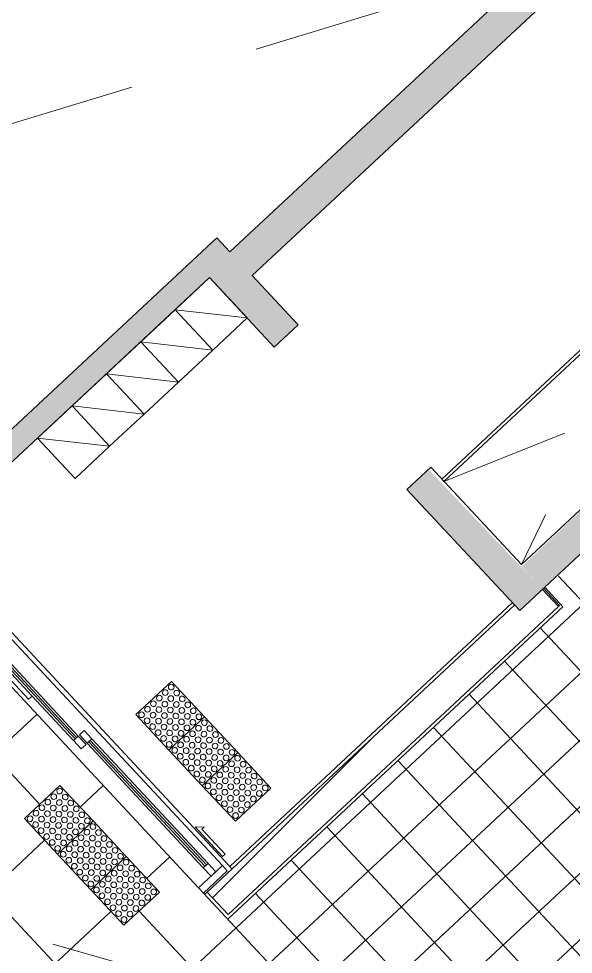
# Model space of a CAD drawing. Header units: millimetres. Extents: x -71377 to 516042, y -145869 to 441446.
# Drawn here: x 185864 to 189284, y 84379 to 90148 of the extents above; entities that cross this region are included whole.
import ezdxf

# ---------------------------------------------------------------- set-up
doc = ezdxf.new("R2010")
doc.units = ezdxf.units.MM
doc.header["$LTSCALE"] = 1000
doc.linetypes.add('_점선_M_', pattern=[3, 1.5, -1.5])
doc.linetypes.add('_점선_S_', pattern=[1.6, 0.8, -0.8])
for name, color, linetype, lineweight in [('A-detl', 7, 'Continuous', 5), ('A-door', 4, 'Continuous', 5), ('A-door-hdln', 8, 'Continuous', 5), ('A-ele-8', 8, 'Continuous', 5), ('A-fnsh', 5, 'Continuous', 5), ('A-glas', 5, 'Continuous', 5), ('A-glas-hdln', 8, 'Continuous', 5), ('A-hat', 251, 'Continuous', 5), ('A_bwall', 3, 'Continuous', 5), ('A_cwall', 2, 'Continuous', 5), ('A_fnsh', 5, 'Continuous', 5), ('A_fnsh-4', 4, 'Continuous', 5), ('AA_dash_M_', 7, '_점선_M_', 5), ('AA_오픈', 8, '_점선_S_', 5), ('AA_점형블럭', 8, 'Continuous', 5), ('AA_택배함_지상', 6, 'Continuous', 5)]:
    doc.layers.add(name, color=color, linetype=linetype, lineweight=lineweight)

# ---------------------------------------------------------------- blocks, each defined once
blk = doc.blocks.new('자동문편개형_로비폰_ - _A_ASD_24x23-7871171-지반층 배치도')
at = {"layer": 'A-detl', "lineweight": 9}
for p, q in [((-865, -125), (-1115, -125)), ((-1115, -125), (-1115, -145)), ((-1115, -145), (-905, -145)), ((-905, -165), (-865, -125)), ((-905, -145), (-905, -165))]:
    blk.add_line(p, q, dxfattribs=at)
at = {"layer": 'A-door'}
for p, q in [((-1155, 115), (-1200, 115)), ((-1200, 115), (-1200, -85)), ((-1155, -85), (-1155, 115)), ((35, 60), (-35, 60)), ((-35, 60), (-35, 20)), ((35, 20), (35, 60)), ((710, 90), (410, 90)), ((410, 90), (410, 60)), ((410, 60), (710, 60)), ((710, 60), (710, 90)), ((1155, 60), (1085, 60)), ((1085, 60), (1085, 20)), ((1200, 115), (1155, 115)), ((1155, 115), (1155, -85)), ((1155, 20), (1155, 60)), ((1200, -85), (1200, 115)), ((-1085, 10), (-1155, 10)), ((-1155, 10), (-1155, -30)), ((-1085, -30), (-1085, 10)), ((-35, 20), (35, 20)), ((35, 10), (-35, 10)), ((-35, 10), (-35, -30)), ((35, -30), (35, 10)), ((1085, 20), (1155, 20)), ((-1155, -30), (-1085, -30)), ((-35, -30), (35, -30)), ((-1200, -85), (-1155, -85)), ((1155, -85), (1200, -85))]:
    blk.add_line(p, q, dxfattribs=at)
at = {"layer": 'A-door-hdln'}
for p, q in [((-1155, 115), (1155, 115)), ((410, 60), (35, 60)), ((1085, 60), (710, 60)), ((-35, 10), (-1085, 10)), ((35, 20), (1085, 20)), ((-1085, -30), (-35, -30)), ((-1155, -85), (1155, -85))]:
    blk.add_line(p, q, dxfattribs=at)
at = {"layer": 'A-glas'}
for p, q in [((-35, -4), (-1085, -4)), ((-1085, -4), (-1085, -16)), ((-1085, -16), (-35, -16)), ((-35, -16), (-35, -4))]:
    blk.add_line(p, q, dxfattribs=at)
at = {"layer": 'A-glas-hdln'}
for p, q in [((1085, 46), (35, 46)), ((35, 34), (1085, 34))]:
    blk.add_line(p, q, dxfattribs=at)
blk = doc.blocks.new('1층 우편함 - 1층 우편함-5488590-지반층 배치도')
at = {"layer": 'AA_택배함_지상'}
for p, q in [((0, 0), (0, -340)), ((290, 0), (0, 0)), ((290, -340), (0, 0)), ((290, -340), (290, 0)), ((0, -340), (290, -340))]:
    blk.add_line(p, q, dxfattribs=at)
blk = doc.blocks.new('점자블럭_원형_개수_ - 점자블럭_원형_개수_-V60-지반층 배치도')
at = {"layer": 'AA_점형블럭'}
for p, q in [((300, 0), (0, 0)), ((0, 0), (0, -300)), ((300, -300), (300, 0)), ((600, 0), (300, 0)), ((300, 0), (300, -300)), ((600, -300), (600, 0)), ((900, 0), (600, 0)), ((600, 0), (600, -300)), ((900, -300), (900, 0)), ((0, -300), (300, -300)), ((300, -300), (600, -300)), ((600, -300), (900, -300))]:
    blk.add_line(p, q, dxfattribs=at)
for centre, start, end in [((25, -25), 0, 180), ((25, -25), 0, 180), ((25, -25), 120, 180), ((25, -25), 120, 180), ((25, -25), 180, 360), ((25, -25), 180, 0), ((25, -25), 180, 360), ((25, -25), 180, 0), ((25, -75), 0, 180), ((25, -75), 0, 180), ((25, -75), 0, 180), ((25, -75), 0, 180), ((25, -25), 15, 90), ((25, -25), 15, 90), ((75, -25), 0, 180), ((75, -25), 0, 180), ((75, -25), 0, 180), ((75, -25), 0, 180), ((75, -25), 180, 360), ((75, -25), 180, 0), ((75, -25), 180, 360), ((75, -25), 180, 0), ((75, -75), 0, 180), ((75, -75), 0, 180), ((75, -75), 0, 180), ((75, -75), 0, 180), ((125, -25), 0, 180), ((125, -25), 0, 180), ((125, -25), 0, 180), ((125, -25), 0, 180), ((125, -25), 180, 360), ((125, -25), 180, 0), ((125, -25), 180, 360), ((125, -25), 180, 0), ((125, -75), 0, 180), ((125, -75), 0, 180), ((125, -75), 0, 180), ((125, -75), 0, 180), ((175, -25), 0, 180), ((175, -25), 0, 180), ((175, -25), 180, 360), ((175, -25), 180, 360), ((175, -75), 0, 180), ((175, -75), 0, 180), ((175, -75), 0, 180), ((175, -75), 0, 180), ((175, -25), 0, 150), ((175, -25), 0, 150), ((175, -25), 210, 240), ((175, -25), 210, 240), ((175, -25), 300, 0), ((175, -25), 300, 0), ((225, -25), 0, 180), ((225, -25), 0, 180), ((225, -25), 180, 360), ((225, -25), 180, 360), ((225, -75), 0, 180), ((225, -75), 0, 180), ((225, -75), 0, 180), ((225, -75), 0, 180), ((225, -25), 0, 150), ((225, -25), 0, 150), ((225, -25), 210, 240), ((225, -25), 210, 240), ((225, -25), 300, 0), ((225, -25), 300, 0), ((275, -25), 0, 180), ((275, -25), 0, 180), ((275, -25), 180, 360), ((275, -25), 180, 360), ((275, -75), 0, 180), ((275, -75), 0, 180), ((275, -75), 0, 180), ((275, -75), 0, 180), ((275, -25), 0, 150), ((275, -25), 0, 150), ((275, -25), 210, 240), ((275, -25), 210, 240), ((275, -25), 300, 0), ((275, -25), 300, 0), ((325, -25), 0, 180), ((325, -25), 90, 180), ((325, -25), 0, 180), ((325, -25), 90, 180), ((325, -25), 180, 360), ((325, -25), 180, 345), ((325, -25), 180, 360), ((325, -25), 180, 345), ((325, -75), 0, 180), ((325, -75), 90, 180), ((325, -75), 0, 180), ((325, -75), 90, 180), ((325, -25), 30, 60), ((325, -25), 30, 60), ((375, -25), 0, 180), ((375, -25), 90, 180), ((375, -25), 0, 180), ((375, -25), 90, 180), ((375, -25), 180, 360), ((375, -25), 180, 345), ((375, -25), 180, 360), ((375, -25), 180, 345), ((375, -75), 0, 180), ((375, -75), 90, 180), ((375, -75), 0, 180), ((375, -75), 90, 180), ((375, -25), 30, 60), ((375, -25), 30, 60), ((425, -25), 0, 180), ((425, -25), 90, 180), ((425, -25), 0, 180), ((425, -25), 90, 180), ((425, -25), 180, 360), ((425, -25), 180, 345), ((425, -25), 180, 0), ((425, -25), 180, 345), ((425, -75), 0, 180), ((425, -75), 90, 180), ((425, -75), 0, 180), ((425, -75), 90, 180), ((425, -25), 30, 60), ((425, -25), 30, 60), ((475, -25), 0, 180), ((475, -25), 90, 180), ((475, -25), 0, 180), ((475, -25), 90, 180), ((475, -25), 180, 360), ((475, -25), 180, 345), ((475, -25), 180, 360), ((475, -25), 180, 345), ((475, -75), 0, 180), ((475, -75), 90, 180), ((475, -75), 0, 180), ((475, -75), 90, 180), ((475, -25), 30, 60), ((475, -25), 30, 60), ((525, -25), 0, 180), ((525, -25), 90, 180), ((525, -25), 0, 180), ((525, -25), 90, 180), ((525, -25), 180, 360), ((525, -25), 180, 345), ((525, -25), 180, 360), ((525, -25), 180, 345), ((525, -75), 0, 180), ((525, -75), 90, 180), ((525, -75), 0, 180), ((525, -75), 90, 180), ((525, -25), 30, 60), ((525, -25), 30, 60), ((575, -25), 0, 180), ((575, -25), 90, 180), ((575, -25), 0, 180), ((575, -25), 90, 180), ((575, -25), 180, 360), ((575, -25), 180, 345), ((575, -25), 180, 360), ((575, -25), 180, 345), ((575, -75), 0, 180), ((575, -75), 90, 180), ((575, -75), 0, 180), ((575, -75), 90, 180), ((575, -25), 30, 60), ((575, -25), 30, 60), ((625, -25), 0, 180), ((625, -25), 0, 180), ((625, -25), 165, 180), ((625, -25), 165, 180), ((625, -25), 180, 360), ((625, -25), 180, 240), ((625, -25), 180, 360), ((625, -25), 180, 240), ((625, -75), 0, 180), ((625, -75), 0, 180), ((625, -75), 0, 165), ((625, -75), 0, 165), ((625, -25), 0, 120), ((625, -25), 0, 120), ((625, -25), 255, 0), ((625, -25), 255, 0), ((675, -25), 0, 180), ((675, -25), 0, 180), ((675, -25), 0, 180), ((675, -25), 0, 180), ((675, -25), 180, 360), ((675, -25), 180, 0), ((675, -25), 180, 360), ((675, -25), 180, 0), ((675, -75), 0, 180), ((675, -75), 0, 180), ((675, -75), 0, 180), ((675, -75), 0, 180), ((725, -25), 0, 180), ((725, -25), 0, 180), ((725, -25), 0, 180), ((725, -25), 0, 180), ((725, -25), 180, 360), ((725, -25), 180, 0), ((725, -25), 180, 360), ((725, -25), 180, 360), ((725, -75), 0, 180), ((725, -75), 0, 180), ((725, -75), 0, 180), ((725, -75), 0, 180), ((775, -25), 0, 180), ((775, -25), 0, 180), ((775, -25), 0, 180), ((775, -25), 0, 180), ((775, -25), 180, 0), ((775, -25), 180, 0), ((775, -25), 180, 360), ((775, -25), 180, 0), ((775, -75), 0, 180), ((775, -75), 0, 180), ((775, -75), 0, 180), ((775, -75), 0, 180), ((825, -25), 0, 180), ((825, -25), 0, 180), ((825, -25), 0, 180), ((825, -25), 0, 180), ((825, -25), 180, 360), ((825, -25), 180, 0), ((825, -25), 180, 360), ((825, -25), 180, 360), ((825, -75), 0, 180), ((825, -75), 0, 180), ((825, -75), 0, 180), ((825, -75), 0, 180), ((875, -25), 0, 180), ((875, -25), 0, 180), ((875, -25), 0, 180), ((875, -25), 0, 180), ((875, -25), 180, 360), ((875, -25), 180, 360), ((875, -25), 180, 360), ((875, -25), 180, 360), ((875, -75), 0, 180), ((875, -75), 0, 180), ((875, -75), 0, 180), ((875, -75), 0, 180), ((25, -75), 180, 360), ((25, -75), 180, 0), ((25, -75), 180, 360), ((25, -75), 180, 0), ((25, -125), 0, 180), ((25, -125), 0, 180), ((25, -125), 0, 180), ((25, -125), 0, 180), ((75, -75), 180, 360), ((75, -75), 180, 0), ((75, -75), 180, 360), ((75, -75), 180, 0), ((75, -125), 0, 180), ((75, -125), 0, 180), ((75, -125), 0, 180), ((75, -125), 0, 180), ((125, -75), 180, 360), ((125, -75), 180, 0), ((125, -75), 180, 360), ((125, -75), 180, 0), ((125, -125), 0, 180), ((125, -125), 0, 180), ((125, -125), 0, 180), ((125, -125), 0, 180), ((175, -75), 180, 360), ((175, -75), 180, 0), ((175, -75), 180, 360), ((175, -75), 180, 0), ((175, -125), 0, 180), ((175, -125), 0, 180), ((175, -125), 0, 180), ((175, -125), 0, 180), ((225, -75), 180, 360), ((225, -75), 180, 0), ((225, -75), 180, 360), ((225, -75), 180, 0), ((225, -125), 0, 180), ((225, -125), 0, 180), ((225, -125), 0, 180), ((225, -125), 0, 180), ((275, -75), 180, 360), ((275, -75), 180, 0), ((275, -75), 180, 360), ((275, -75), 180, 0), ((275, -125), 0, 180), ((275, -125), 0, 180), ((275, -125), 0, 180), ((275, -125), 0, 180), ((325, -75), 180, 360), ((325, -75), 180, 345), ((325, -75), 180, 360), ((325, -75), 180, 345), ((325, -125), 0, 180), ((325, -125), 90, 180), ((325, -125), 0, 180), ((325, -125), 90, 180), ((325, -75), 30, 60), ((325, -75), 30, 60), ((325, -125), 30, 60), ((325, -125), 30, 60), ((375, -75), 180, 360), ((375, -75), 180, 345), ((375, -75), 180, 360), ((375, -75), 180, 345), ((375, -125), 0, 180), ((375, -125), 90, 180), ((375, -125), 0, 180), ((375, -125), 90, 180), ((375, -75), 30, 60), ((375, -75), 30, 60), ((375, -125), 30, 60), ((375, -125), 30, 60), ((425, -75), 180, 360), ((425, -75), 180, 345), ((425, -75), 180, 0), ((425, -75), 180, 345), ((425, -125), 0, 180), ((425, -125), 90, 180), ((425, -125), 0, 180), ((425, -125), 90, 180), ((425, -75), 30, 60), ((425, -75), 30, 60), ((425, -125), 30, 60), ((425, -125), 30, 60), ((475, -75), 180, 360), ((475, -75), 180, 345), ((475, -75), 180, 360), ((475, -75), 180, 345), ((475, -125), 0, 180), ((475, -125), 90, 180), ((475, -125), 0, 180), ((475, -125), 90, 180), ((475, -75), 30, 60), ((475, -125), 30, 60), ((475, -75), 30, 60), ((475, -125), 30, 60), ((525, -75), 180, 360), ((525, -75), 180, 345), ((525, -75), 180, 360), ((525, -75), 180, 345), ((525, -125), 0, 180), ((525, -125), 90, 180), ((525, -125), 0, 180), ((525, -125), 90, 180), ((525, -75), 30, 60), ((525, -75), 30, 60), ((525, -125), 30, 60), ((525, -125), 30, 60), ((575, -75), 180, 360), ((575, -75), 180, 345), ((575, -75), 180, 360), ((575, -75), 180, 345), ((575, -125), 0, 180), ((575, -125), 90, 180), ((575, -125), 0, 180), ((575, -125), 90, 180), ((575, -125), 30, 60), ((575, -75), 30, 60), ((575, -75), 30, 60), ((575, -125), 30, 60), ((625, -75), 180, 360), ((625, -75), 180, 360), ((625, -125), 0, 180), ((625, -125), 0, 180), ((625, -125), 0, 165), ((625, -125), 0, 165), ((625, -75), 210, 240), ((625, -75), 210, 240), ((625, -75), 255, 0), ((625, -75), 255, 0), ((675, -75), 180, 360), ((675, -75), 180, 0), ((675, -75), 180, 360), ((675, -75), 180, 0), ((675, -125), 0, 180), ((675, -125), 0, 180), ((675, -125), 0, 180), ((675, -125), 0, 180), ((725, -75), 180, 360), ((725, -75), 180, 360), ((725, -75), 180, 360), ((725, -75), 180, 0), ((725, -125), 0, 180), ((725, -125), 0, 180), ((725, -125), 0, 180), ((725, -125), 0, 180), ((775, -75), 180, 360), ((775, -75), 180, 0), ((775, -75), 180, 360), ((775, -75), 180, 0), ((775, -125), 0, 180), ((775, -125), 0, 180), ((775, -125), 0, 180), ((775, -125), 0, 180), ((825, -75), 180, 360), ((825, -75), 180, 360), ((825, -75), 180, 360), ((825, -75), 180, 360), ((825, -125), 0, 180), ((825, -125), 0, 180), ((825, -125), 0, 180), ((825, -125), 0, 180), ((875, -75), 180, 0), ((875, -75), 180, 360), ((875, -75), 180, 360), ((875, -75), 180, 0), ((875, -125), 0, 180), ((875, -125), 0, 180), ((875, -125), 0, 180), ((875, -125), 0, 180), ((25, -125), 180, 360), ((25, -125), 180, 0), ((25, -125), 180, 360), ((25, -125), 180, 0), ((25, -175), 0, 180), ((25, -175), 0, 180), ((25, -175), 135, 180), ((25, -175), 135, 180), ((25, -175), 30, 105), ((25, -175), 30, 105), ((75, -125), 180, 360), ((75, -125), 180, 0), ((75, -125), 180, 360), ((75, -125), 180, 0), ((75, -175), 0, 180), ((75, -175), 0, 180), ((75, -175), 0, 180), ((75, -175), 0, 180), ((125, -125), 180, 360), ((125, -125), 180, 0), ((125, -125), 180, 360), ((125, -125), 180, 0), ((125, -175), 0, 180), ((125, -175), 0, 180), ((125, -175), 0, 180), ((125, -175), 0, 180), ((175, -125), 180, 360), ((175, -125), 180, 0), ((175, -125), 180, 360), ((175, -125), 180, 0), ((175, -175), 0, 180), ((175, -175), 0, 180), ((175, -175), 0, 180), ((175, -175), 0, 180), ((225, -125), 180, 360), ((225, -125), 180, 0), ((225, -125), 180, 360), ((225, -125), 180, 0), ((225, -175), 0, 180), ((225, -175), 0, 180), ((225, -175), 0, 180), ((225, -175), 0, 180), ((275, -125), 180, 360), ((275, -125), 180, 0), ((275, -125), 180, 360), ((275, -125), 180, 0), ((275, -175), 0, 180), ((275, -175), 0, 180), ((275, -175), 0, 180), ((275, -175), 0, 180), ((325, -125), 180, 360), ((325, -125), 180, 345), ((325, -125), 180, 360), ((325, -125), 180, 345), ((325, -175), 0, 180), ((325, -175), 0, 180), ((325, -175), 0, 180), ((325, -175), 0, 180), ((375, -125), 180, 360), ((375, -125), 180, 345), ((375, -125), 180, 360), ((375, -125), 180, 345), ((375, -175), 0, 180), ((375, -175), 0, 180), ((375, -175), 0, 180), ((375, -175), 0, 180), ((425, -125), 180, 360), ((425, -125), 180, 345), ((425, -125), 180, 360), ((425, -125), 180, 345), ((425, -175), 0, 180), ((425, -175), 0, 180), ((425, -175), 0, 180), ((425, -175), 0, 180), ((475, -125), 180, 360), ((475, -125), 180, 345), ((475, -125), 180, 360), ((475, -125), 180, 345), ((475, -175), 0, 180), ((475, -175), 0, 180), ((475, -175), 0, 180), ((475, -175), 0, 180), ((525, -125), 180, 360), ((525, -125), 180, 345), ((525, -125), 180, 360), ((525, -125), 180, 345), ((525, -175), 0, 180), ((525, -175), 0, 180), ((525, -175), 0, 180), ((525, -175), 0, 180), ((575, -125), 180, 360), ((575, -125), 180, 345), ((575, -125), 180, 360), ((575, -125), 180, 345), ((575, -175), 0, 180), ((575, -175), 0, 180), ((575, -175), 0, 180), ((575, -175), 0, 180), ((625, -125), 180, 360), ((625, -125), 180, 0), ((625, -175), 0, 180), ((625, -175), 0, 180), ((625, -175), 165, 180), ((625, -175), 165, 180), ((625, -125), 210, 240), ((625, -125), 210, 240), ((625, -125), 255, 360), ((625, -125), 255, 0), ((625, -175), 0, 105), ((625, -175), 0, 105), ((675, -125), 180, 360), ((675, -125), 180, 360), ((675, -125), 180, 360), ((675, -125), 180, 360), ((675, -175), 0, 180), ((675, -175), 0, 180), ((675, -175), 0, 180), ((675, -175), 0, 180), ((725, -125), 180, 360), ((725, -125), 180, 360), ((725, -125), 180, 360), ((725, -125), 180, 0), ((725, -175), 0, 180), ((725, -175), 0, 180), ((725, -175), 0, 180), ((725, -175), 0, 180), ((775, -125), 180, 360), ((775, -125), 180, 0), ((775, -125), 180, 0), ((775, -125), 180, 0), ((775, -175), 0, 180), ((775, -175), 0, 180), ((775, -175), 0, 180), ((775, -175), 0, 180), ((825, -125), 180, 360), ((825, -125), 180, 0), ((825, -125), 180, 360), ((825, -125), 180, 0), ((825, -175), 0, 180), ((825, -175), 0, 180), ((825, -175), 0, 180), ((825, -175), 0, 180), ((875, -125), 180, 360), ((875, -125), 180, 360), ((875, -125), 180, 360), ((875, -125), 180, 0), ((875, -175), 0, 180), ((875, -175), 0, 180), ((875, -175), 0, 180), ((875, -175), 0, 180), ((25, -175), 180, 360), ((25, -175), 180, 315), ((25, -175), 180, 360), ((25, -175), 180, 315), ((25, -225), 0, 180), ((25, -225), 0, 180), ((25, -225), 135, 180), ((25, -225), 135, 180), ((25, -225), 180, 360), ((25, -225), 180, 315), ((25, -225), 180, 360), ((25, -225), 180, 315), ((25, -225), 30, 105), ((25, -225), 30, 105), ((75, -175), 180, 360), ((75, -175), 180, 0), ((75, -175), 180, 360), ((75, -175), 180, 0), ((75, -225), 0, 180), ((75, -225), 0, 180), ((75, -225), 0, 180), ((75, -225), 0, 180), ((75, -225), 180, 360), ((75, -225), 180, 0), ((75, -225), 180, 360), ((75, -225), 180, 360), ((125, -175), 180, 360), ((125, -175), 180, 0), ((125, -175), 180, 360), ((125, -175), 180, 0), ((125, -225), 0, 180), ((125, -225), 0, 180), ((125, -225), 0, 180), ((125, -225), 0, 180), ((125, -225), 180, 360), ((125, -225), 180, 0), ((125, -225), 180, 360), ((125, -225), 180, 0), ((175, -175), 180, 360), ((175, -175), 180, 0), ((175, -175), 180, 360), ((175, -175), 180, 0), ((175, -225), 0, 180), ((175, -225), 0, 180), ((175, -225), 0, 180), ((175, -225), 0, 180), ((175, -225), 180, 360), ((175, -225), 180, 360), ((175, -225), 180, 360), ((175, -225), 180, 0), ((225, -175), 180, 360), ((225, -175), 180, 0), ((225, -175), 180, 360), ((225, -175), 180, 0), ((225, -225), 0, 180), ((225, -225), 0, 180), ((225, -225), 0, 180), ((225, -225), 0, 180), ((225, -225), 180, 360), ((225, -225), 180, 0), ((225, -225), 180, 360), ((225, -225), 180, 0), ((275, -175), 180, 360), ((275, -175), 180, 0), ((275, -175), 180, 360), ((275, -175), 180, 360), ((275, -225), 0, 180), ((275, -225), 0, 180), ((275, -225), 0, 180), ((275, -225), 0, 180), ((275, -225), 180, 360), ((275, -225), 180, 0), ((275, -225), 180, 360), ((275, -225), 180, 0), ((325, -175), 180, 360), ((325, -175), 180, 360), ((325, -175), 180, 360), ((325, -175), 180, 0), ((325, -225), 0, 180), ((325, -225), 0, 180), ((325, -225), 0, 180), ((325, -225), 0, 180), ((325, -225), 180, 360), ((325, -225), 180, 0), ((325, -225), 180, 360), ((325, -225), 180, 0), ((375, -175), 180, 360), ((375, -175), 180, 0), ((375, -175), 180, 360), ((375, -175), 180, 360), ((375, -225), 0, 180), ((375, -225), 0, 180), ((375, -225), 0, 180), ((375, -225), 0, 180), ((375, -225), 180, 360), ((375, -225), 180, 360), ((375, -225), 180, 360), ((375, -225), 180, 0), ((425, -175), 180, 360), ((425, -175), 180, 0), ((425, -175), 180, 360), ((425, -175), 180, 0), ((425, -225), 0, 180), ((425, -225), 0, 180), ((425, -225), 0, 180), ((425, -225), 0, 180), ((425, -225), 180, 360), ((425, -225), 180, 0), ((425, -225), 180, 360), ((425, -225), 180, 0), ((475, -175), 180, 360), ((475, -175), 180, 0), ((475, -175), 180, 360), ((475, -175), 180, 0), ((475, -225), 0, 180), ((475, -225), 0, 180), ((475, -225), 0, 180), ((475, -225), 0, 180), ((475, -225), 180, 329.93345), ((475, -225), 180, 329.93345), ((475, -225), 180, 329.93345), ((475, -225), 180, 329.93345), ((475, -225), 330, 360), ((475, -225), 330, 360), ((475, -225), 330, 360), ((475, -225), 330, 0), ((525, -175), 180, 360), ((525, -175), 180, 0), ((525, -175), 180, 360), ((525, -175), 180, 0), ((525, -225), 0, 180), ((525, -225), 0, 180), ((525, -225), 0, 180), ((525, -225), 0, 180), ((525, -225), 180, 360), ((525, -225), 180, 0), ((525, -225), 180, 360), ((525, -225), 180, 0), ((575, -175), 180, 360), ((575, -175), 180, 360), ((575, -175), 180, 360), ((575, -175), 180, 360), ((575, -225), 0, 180), ((575, -225), 0, 180), ((575, -225), 0, 180), ((575, -225), 0, 180), ((575, -225), 180, 360), ((575, -225), 180, 0), ((575, -225), 180, 360), ((575, -225), 180, 0), ((625, -175), 180, 360), ((625, -175), 180, 360), ((625, -175), 180, 360), ((625, -175), 180, 0), ((625, -225), 0, 180), ((625, -225), 0, 180), ((625, -225), 165, 180), ((625, -225), 165, 180), ((625, -225), 180, 360), ((625, -225), 180, 0), ((625, -225), 180, 360), ((625, -225), 180, 360), ((625, -225), 0, 105), ((625, -225), 0, 105), ((675, -175), 180, 360), ((675, -175), 180, 0), ((675, -175), 180, 360), ((675, -175), 180, 0), ((675, -225), 0, 180), ((675, -225), 0, 180), ((675, -225), 0, 180), ((675, -225), 0, 180), ((675, -225), 180, 0), ((675, -225), 180, 0), ((675, -225), 180, 0), ((675, -225), 180, 0), ((725, -175), 180, 360), ((725, -175), 180, 0), ((725, -175), 180, 360), ((725, -175), 180, 360), ((725, -225), 0, 180), ((725, -225), 0, 180), ((725, -225), 0, 180), ((725, -225), 0, 180), ((725, -225), 180, 360), ((725, -225), 180, 360), ((725, -225), 180, 360), ((725, -225), 180, 0), ((775, -175), 180, 360), ((775, -175), 180, 0), ((775, -175), 180, 0), ((775, -175), 180, 0), ((775, -225), 0, 180), ((775, -225), 0, 180), ((775, -225), 0, 180), ((775, -225), 0, 180), ((775, -225), 180, 360), ((775, -225), 180, 0), ((775, -225), 180, 360), ((775, -225), 180, 360), ((825, -175), 180, 360), ((825, -175), 180, 360), ((825, -175), 180, 0), ((825, -175), 180, 0), ((825, -225), 0, 180), ((825, -225), 0, 180), ((825, -225), 0, 180), ((825, -225), 0, 180), ((825, -225), 180, 360), ((825, -225), 180, 0), ((825, -225), 180, 360), ((825, -225), 180, 0), ((875, -175), 180, 360), ((875, -175), 180, 0), ((875, -175), 180, 360), ((875, -175), 180, 0), ((875, -225), 0, 180), ((875, -225), 0, 180), ((875, -225), 0, 180), ((875, -225), 0, 180), ((875, -225), 180, 360), ((875, -225), 180, 0), ((875, -225), 180, 0), ((875, -225), 180, 0), ((25, -275), 0, 180), ((25, -275), 0, 180), ((25, -275), 135, 180), ((25, -275), 135, 180), ((25, -275), 180, 360), ((25, -275), 180, 315), ((25, -275), 180, 360), ((25, -275), 180, 315), ((25, -275), 30, 105), ((25, -275), 30, 105), ((75, -275), 0, 180), ((75, -275), 0, 180), ((75, -275), 0, 180), ((75, -275), 0, 180), ((75, -275), 180, 360), ((75, -275), 180, 0), ((75, -275), 180, 360), ((75, -275), 180, 360), ((125, -275), 0, 180), ((125, -275), 0, 180), ((125, -275), 0, 180), ((125, -275), 0, 180), ((125, -275), 180, 360), ((125, -275), 180, 0), ((125, -275), 180, 360), ((125, -275), 180, 0), ((175, -275), 0, 180), ((175, -275), 0, 180), ((175, -275), 0, 180), ((175, -275), 0, 180), ((175, -275), 180, 360), ((175, -275), 180, 0), ((175, -275), 180, 360), ((175, -275), 180, 0), ((225, -275), 0, 180), ((225, -275), 0, 180), ((225, -275), 0, 180), ((225, -275), 0, 180), ((225, -275), 180, 360), ((225, -275), 180, 0), ((225, -275), 180, 360), ((225, -275), 180, 0), ((275, -275), 0, 180), ((275, -275), 0, 180), ((275, -275), 0, 180), ((275, -275), 0, 180), ((275, -275), 180, 360), ((275, -275), 180, 0), ((275, -275), 180, 360), ((275, -275), 180, 360), ((325, -275), 0, 180), ((325, -275), 0, 180), ((325, -275), 0, 180), ((325, -275), 0, 180), ((325, -275), 180, 360), ((325, -275), 180, 360), ((325, -275), 180, 360), ((325, -275), 180, 0), ((375, -275), 0, 180), ((375, -275), 0, 180), ((375, -275), 0, 180), ((375, -275), 0, 180), ((375, -275), 180, 360), ((375, -275), 180, 0), ((375, -275), 180, 360), ((375, -275), 180, 0), ((425, -275), 0, 180), ((425, -275), 0, 180), ((425, -275), 0, 180), ((425, -275), 0, 180), ((425, -275), 180, 360), ((425, -275), 180, 0), ((425, -275), 180, 360), ((425, -275), 180, 0), ((475, -275), 0, 180), ((475, -275), 0, 180), ((475, -275), 0, 180), ((475, -275), 0, 180), ((475, -275), 180, 360), ((475, -275), 180, 0), ((475, -275), 180, 360), ((475, -275), 180, 0), ((525, -275), 0, 180), ((525, -275), 0, 180), ((525, -275), 0, 180), ((525, -275), 0, 180), ((525, -275), 180, 360), ((525, -275), 180, 360), ((525, -275), 180, 360), ((525, -275), 180, 360), ((575, -275), 0, 180), ((575, -275), 0, 180), ((575, -275), 0, 180), ((575, -275), 0, 180), ((575, -275), 180, 360), ((575, -275), 180, 0), ((575, -275), 180, 360), ((575, -275), 180, 360), ((625, -275), 360, 180), ((625, -275), 0, 180), ((625, -275), 165, 180), ((625, -275), 165, 180), ((625, -275), 180, 360), ((625, -275), 180, 239.31133), ((625, -275), 180, 360), ((625, -275), 180, 239.31133), ((625, -275), 240, 0), ((625, -275), 240, 360), ((625, -275), 0, 105), ((625, -275), 0, 105), ((675, -275), 0, 180), ((675, -275), 0, 180), ((675, -275), 0, 180), ((675, -275), 0, 180), ((675, -275), 180, 0), ((675, -275), 180, 0), ((675, -275), 180, 360), ((675, -275), 180, 0), ((725, -275), 0, 180), ((725, -275), 0, 180), ((725, -275), 0, 180), ((725, -275), 0, 180), ((725, -275), 180, 360), ((725, -275), 180, 360), ((725, -275), 180, 360), ((725, -275), 180, 0), ((775, -275), 0, 180), ((775, -275), 0, 180), ((775, -275), 0, 180), ((775, -275), 0, 180), ((775, -275), 180, 360), ((775, -275), 180, 0), ((775, -275), 180, 360), ((775, -275), 180, 0), ((825, -275), 0, 180), ((825, -275), 0, 180), ((825, -275), 0, 180), ((825, -275), 0, 180), ((825, -275), 180, 360), ((825, -275), 180, 360), ((825, -275), 180, 360), ((825, -275), 180, 0), ((875, -275), 0, 180), ((875, -275), 0, 180), ((875, -275), 0, 180), ((875, -275), 0, 180), ((875, -275), 180, 0), ((875, -275), 180, 0), ((875, -275), 180, 0), ((875, -275), 180, 0)]:
    blk.add_arc(centre, 17.5, start, end, dxfattribs=at)
blk = doc.blocks.new('점자블럭_원형_개수_ - 점자블럭_원형_개수_-V17-지반층 배치도')
at = {"layer": 'AA_점형블럭'}
for p, q in [((300, 0), (0, 0)), ((0, 0), (0, -300)), ((300, -300), (300, 0)), ((600, 0), (300, 0)), ((300, 0), (300, -300)), ((600, -300), (600, 0)), ((900, 0), (600, 0)), ((600, 0), (600, -300)), ((900, -300), (900, 0)), ((0, -300), (300, -300)), ((300, -300), (600, -300)), ((600, -300), (900, -300))]:
    blk.add_line(p, q, dxfattribs=at)
for centre, start, end in [((25, -25), 0, 180), ((25, -25), 0, 180), ((25, -25), 120, 180), ((25, -25), 120, 180), ((25, -25), 180, 360), ((25, -25), 180, 0), ((25, -25), 180, 360), ((25, -25), 180, 0), ((25, -75), 0, 180), ((25, -75), 0, 180), ((25, -75), 0, 180), ((25, -75), 0, 180), ((25, -25), 15, 90), ((25, -25), 15, 90), ((75, -25), 0, 180), ((75, -25), 0, 180), ((75, -25), 0, 180), ((75, -25), 0, 180), ((75, -25), 180, 360), ((75, -25), 180, 0), ((75, -25), 180, 360), ((75, -25), 180, 0), ((75, -75), 0, 180), ((75, -75), 0, 180), ((75, -75), 0, 180), ((75, -75), 0, 180), ((125, -25), 0, 180), ((125, -25), 0, 180), ((125, -25), 0, 180), ((125, -25), 0, 180), ((125, -25), 180, 360), ((125, -25), 180, 0), ((125, -25), 180, 360), ((125, -25), 180, 0), ((125, -75), 0, 180), ((125, -75), 0, 180), ((125, -75), 0, 180), ((125, -75), 0, 180), ((175, -25), 0, 180), ((175, -25), 0, 180), ((175, -25), 180, 360), ((175, -25), 180, 360), ((175, -75), 0, 180), ((175, -75), 0, 180), ((175, -75), 0, 180), ((175, -75), 0, 180), ((175, -25), 0, 150), ((175, -25), 0, 150), ((175, -25), 210, 240), ((175, -25), 210, 240), ((175, -25), 300, 0), ((175, -25), 300, 0), ((225, -25), 0, 180), ((225, -25), 0, 180), ((225, -25), 180, 360), ((225, -25), 180, 360), ((225, -75), 0, 180), ((225, -75), 0, 180), ((225, -75), 0, 180), ((225, -75), 0, 180), ((225, -25), 0, 150), ((225, -25), 0, 150), ((225, -25), 210, 240), ((225, -25), 210, 240), ((225, -25), 300, 0), ((225, -25), 300, 0), ((275, -25), 0, 180), ((275, -25), 0, 180), ((275, -25), 180, 360), ((275, -25), 180, 360), ((275, -75), 0, 180), ((275, -75), 0, 180), ((275, -75), 0, 180), ((275, -75), 0, 180), ((275, -25), 0, 150), ((275, -25), 0, 150), ((275, -25), 210, 240), ((275, -25), 210, 240), ((275, -25), 300, 0), ((275, -25), 300, 0), ((325, -25), 0, 180), ((325, -25), 90, 180), ((325, -25), 0, 180), ((325, -25), 90, 180), ((325, -25), 180, 360), ((325, -25), 180, 345), ((325, -25), 180, 360), ((325, -25), 180, 345), ((325, -75), 0, 180), ((325, -75), 90, 180), ((325, -75), 0, 180), ((325, -75), 90, 180), ((325, -25), 30, 60), ((325, -25), 30, 60), ((375, -25), 0, 180), ((375, -25), 90, 180), ((375, -25), 0, 180), ((375, -25), 90, 180), ((375, -25), 180, 360), ((375, -25), 180, 345), ((375, -25), 180, 360), ((375, -25), 180, 345), ((375, -75), 0, 180), ((375, -75), 90, 180), ((375, -75), 0, 180), ((375, -75), 90, 180), ((375, -25), 30, 60), ((375, -25), 30, 60), ((425, -25), 0, 180), ((425, -25), 90, 180), ((425, -25), 0, 180), ((425, -25), 90, 180), ((425, -25), 180, 360), ((425, -25), 180, 345), ((425, -25), 180, 0), ((425, -25), 180, 345), ((425, -75), 0, 180), ((425, -75), 90, 180), ((425, -75), 0, 180), ((425, -75), 90, 180), ((425, -25), 30, 60), ((425, -25), 30, 60), ((475, -25), 0, 180), ((475, -25), 90, 180), ((475, -25), 0, 180), ((475, -25), 90, 180), ((475, -25), 180, 360), ((475, -25), 180, 345), ((475, -25), 180, 360), ((475, -25), 180, 345), ((475, -75), 0, 180), ((475, -75), 90, 180), ((475, -75), 0, 180), ((475, -75), 90, 180), ((475, -25), 30, 60), ((475, -25), 30, 60), ((525, -25), 0, 180), ((525, -25), 90, 180), ((525, -25), 0, 180), ((525, -25), 90, 180), ((525, -25), 180, 360), ((525, -25), 180, 345), ((525, -25), 180, 360), ((525, -25), 180, 345), ((525, -75), 0, 180), ((525, -75), 90, 180), ((525, -75), 0, 180), ((525, -75), 90, 180), ((525, -25), 30, 60), ((525, -25), 30, 60), ((575, -25), 0, 180), ((575, -25), 90, 180), ((575, -25), 0, 180), ((575, -25), 90, 180), ((575, -25), 180, 360), ((575, -25), 180, 345), ((575, -25), 180, 360), ((575, -25), 180, 345), ((575, -75), 0, 180), ((575, -75), 90, 180), ((575, -75), 0, 180), ((575, -75), 90, 180), ((575, -25), 30, 60), ((575, -25), 30, 60), ((625, -25), 0, 180), ((625, -25), 0, 180), ((625, -25), 165, 180), ((625, -25), 165, 180), ((625, -25), 180, 360), ((625, -25), 180, 240), ((625, -25), 180, 360), ((625, -25), 180, 240), ((625, -75), 0, 180), ((625, -75), 0, 180), ((625, -75), 0, 165), ((625, -75), 0, 165), ((625, -25), 0, 120), ((625, -25), 0, 120), ((625, -25), 255, 0), ((625, -25), 255, 0), ((675, -25), 0, 180), ((675, -25), 0, 180), ((675, -25), 0, 180), ((675, -25), 0, 180), ((675, -25), 180, 360), ((675, -25), 180, 0), ((675, -25), 180, 360), ((675, -25), 180, 0), ((675, -75), 0, 180), ((675, -75), 0, 180), ((675, -75), 0, 180), ((675, -75), 0, 180), ((725, -25), 0, 180), ((725, -25), 0, 180), ((725, -25), 0, 180), ((725, -25), 0, 180), ((725, -25), 180, 360), ((725, -25), 180, 0), ((725, -25), 180, 360), ((725, -25), 180, 360), ((725, -75), 0, 180), ((725, -75), 0, 180), ((725, -75), 0, 180), ((725, -75), 0, 180), ((775, -25), 0, 180), ((775, -25), 0, 180), ((775, -25), 0, 180), ((775, -25), 0, 180), ((775, -25), 180, 0), ((775, -25), 180, 0), ((775, -25), 180, 360), ((775, -25), 180, 0), ((775, -75), 0, 180), ((775, -75), 0, 180), ((775, -75), 0, 180), ((775, -75), 0, 180), ((825, -25), 0, 180), ((825, -25), 0, 180), ((825, -25), 0, 180), ((825, -25), 0, 180), ((825, -25), 180, 360), ((825, -25), 180, 0), ((825, -25), 180, 360), ((825, -25), 180, 360), ((825, -75), 0, 180), ((825, -75), 0, 180), ((825, -75), 0, 180), ((825, -75), 0, 180), ((875, -25), 0, 180), ((875, -25), 0, 180), ((875, -25), 0, 180), ((875, -25), 0, 180), ((875, -25), 180, 360), ((875, -25), 180, 360), ((875, -25), 180, 360), ((875, -25), 180, 360), ((875, -75), 0, 180), ((875, -75), 0, 180), ((875, -75), 0, 180), ((875, -75), 0, 180), ((25, -75), 180, 360), ((25, -75), 180, 0), ((25, -75), 180, 360), ((25, -75), 180, 0), ((25, -125), 0, 180), ((25, -125), 0, 180), ((25, -125), 0, 180), ((25, -125), 0, 180), ((75, -75), 180, 360), ((75, -75), 180, 0), ((75, -75), 180, 360), ((75, -75), 180, 0), ((75, -125), 0, 180), ((75, -125), 0, 180), ((75, -125), 0, 180), ((75, -125), 0, 180), ((125, -75), 180, 360), ((125, -75), 180, 0), ((125, -75), 180, 360), ((125, -75), 180, 0), ((125, -125), 0, 180), ((125, -125), 0, 180), ((125, -125), 0, 180), ((125, -125), 0, 180), ((175, -75), 180, 360), ((175, -75), 180, 0), ((175, -75), 180, 360), ((175, -75), 180, 0), ((175, -125), 0, 180), ((175, -125), 0, 180), ((175, -125), 0, 180), ((175, -125), 0, 180), ((225, -75), 180, 360), ((225, -75), 180, 0), ((225, -75), 180, 360), ((225, -75), 180, 0), ((225, -125), 0, 180), ((225, -125), 0, 180), ((225, -125), 0, 180), ((225, -125), 0, 180), ((275, -75), 180, 360), ((275, -75), 180, 0), ((275, -75), 180, 360), ((275, -75), 180, 0), ((275, -125), 0, 180), ((275, -125), 0, 180), ((275, -125), 0, 180), ((275, -125), 0, 180), ((325, -75), 180, 360), ((325, -75), 180, 345), ((325, -75), 180, 360), ((325, -75), 180, 345), ((325, -125), 0, 180), ((325, -125), 90, 180), ((325, -125), 0, 180), ((325, -125), 90, 180), ((325, -75), 30, 60), ((325, -75), 30, 60), ((325, -125), 30, 60), ((325, -125), 30, 60), ((375, -75), 180, 360), ((375, -75), 180, 345), ((375, -75), 180, 360), ((375, -75), 180, 345), ((375, -125), 0, 180), ((375, -125), 90, 180), ((375, -125), 0, 180), ((375, -125), 90, 180), ((375, -75), 30, 60), ((375, -75), 30, 60), ((375, -125), 30, 60), ((375, -125), 30, 60), ((425, -75), 180, 360), ((425, -75), 180, 345), ((425, -75), 180, 0), ((425, -75), 180, 345), ((425, -125), 0, 180), ((425, -125), 90, 180), ((425, -125), 0, 180), ((425, -125), 90, 180), ((425, -75), 30, 60), ((425, -75), 30, 60), ((425, -125), 30, 60), ((425, -125), 30, 60), ((475, -75), 180, 360), ((475, -75), 180, 345), ((475, -75), 180, 360), ((475, -75), 180, 345), ((475, -125), 0, 180), ((475, -125), 90, 180), ((475, -125), 0, 180), ((475, -125), 90, 180), ((475, -75), 30, 60), ((475, -125), 30, 60), ((475, -75), 30, 60), ((475, -125), 30, 60), ((525, -75), 180, 360), ((525, -75), 180, 345), ((525, -75), 180, 360), ((525, -75), 180, 345), ((525, -125), 0, 180), ((525, -125), 90, 180), ((525, -125), 0, 180), ((525, -125), 90, 180), ((525, -75), 30, 60), ((525, -75), 30, 60), ((525, -125), 30, 60), ((525, -125), 30, 60), ((575, -75), 180, 360), ((575, -75), 180, 345), ((575, -75), 180, 360), ((575, -75), 180, 345), ((575, -125), 0, 180), ((575, -125), 90, 180), ((575, -125), 0, 180), ((575, -125), 90, 180), ((575, -125), 30, 60), ((575, -75), 30, 60), ((575, -75), 30, 60), ((575, -125), 30, 60), ((625, -75), 180, 360), ((625, -75), 180, 360), ((625, -125), 0, 180), ((625, -125), 0, 180), ((625, -125), 0, 165), ((625, -125), 0, 165), ((625, -75), 210, 240), ((625, -75), 210, 240), ((625, -75), 255, 0), ((625, -75), 255, 0), ((675, -75), 180, 360), ((675, -75), 180, 0), ((675, -75), 180, 360), ((675, -75), 180, 0), ((675, -125), 0, 180), ((675, -125), 0, 180), ((675, -125), 0, 180), ((675, -125), 0, 180), ((725, -75), 180, 360), ((725, -75), 180, 360), ((725, -75), 180, 360), ((725, -75), 180, 0), ((725, -125), 0, 180), ((725, -125), 0, 180), ((725, -125), 0, 180), ((725, -125), 0, 180), ((775, -75), 180, 360), ((775, -75), 180, 0), ((775, -75), 180, 360), ((775, -75), 180, 0), ((775, -125), 0, 180), ((775, -125), 0, 180), ((775, -125), 0, 180), ((775, -125), 0, 180), ((825, -75), 180, 360), ((825, -75), 180, 360), ((825, -75), 180, 360), ((825, -75), 180, 360), ((825, -125), 0, 180), ((825, -125), 0, 180), ((825, -125), 0, 180), ((825, -125), 0, 180), ((875, -75), 180, 0), ((875, -75), 180, 360), ((875, -75), 180, 360), ((875, -75), 180, 0), ((875, -125), 0, 180), ((875, -125), 0, 180), ((875, -125), 0, 180), ((875, -125), 0, 180), ((25, -125), 180, 360), ((25, -125), 180, 0), ((25, -125), 180, 360), ((25, -125), 180, 0), ((25, -175), 0, 180), ((25, -175), 0, 180), ((25, -175), 135, 180), ((25, -175), 135, 180), ((25, -175), 30, 105), ((25, -175), 30, 105), ((75, -125), 180, 360), ((75, -125), 180, 0), ((75, -125), 180, 360), ((75, -125), 180, 0), ((75, -175), 0, 180), ((75, -175), 0, 180), ((75, -175), 0, 180), ((75, -175), 0, 180), ((125, -125), 180, 360), ((125, -125), 180, 0), ((125, -125), 180, 360), ((125, -125), 180, 0), ((125, -175), 0, 180), ((125, -175), 0, 180), ((125, -175), 0, 180), ((125, -175), 0, 180), ((175, -125), 180, 360), ((175, -125), 180, 0), ((175, -125), 180, 360), ((175, -125), 180, 0), ((175, -175), 0, 180), ((175, -175), 0, 180), ((175, -175), 0, 180), ((175, -175), 0, 180), ((225, -125), 180, 360), ((225, -125), 180, 0), ((225, -125), 180, 360), ((225, -125), 180, 0), ((225, -175), 0, 180), ((225, -175), 0, 180), ((225, -175), 0, 180), ((225, -175), 0, 180), ((275, -125), 180, 360), ((275, -125), 180, 0), ((275, -125), 180, 360), ((275, -125), 180, 0), ((275, -175), 0, 180), ((275, -175), 0, 180), ((275, -175), 0, 180), ((275, -175), 0, 180), ((325, -125), 180, 360), ((325, -125), 180, 345), ((325, -125), 180, 360), ((325, -125), 180, 345), ((325, -175), 0, 180), ((325, -175), 0, 180), ((325, -175), 0, 180), ((325, -175), 0, 180), ((375, -125), 180, 360), ((375, -125), 180, 345), ((375, -125), 180, 360), ((375, -125), 180, 345), ((375, -175), 0, 180), ((375, -175), 0, 180), ((375, -175), 0, 180), ((375, -175), 0, 180), ((425, -125), 180, 360), ((425, -125), 180, 345), ((425, -125), 180, 360), ((425, -125), 180, 345), ((425, -175), 0, 180), ((425, -175), 0, 180), ((425, -175), 0, 180), ((425, -175), 0, 180), ((475, -125), 180, 360), ((475, -125), 180, 345), ((475, -125), 180, 360), ((475, -125), 180, 345), ((475, -175), 0, 180), ((475, -175), 0, 180), ((475, -175), 0, 180), ((475, -175), 0, 180), ((525, -125), 180, 360), ((525, -125), 180, 345), ((525, -125), 180, 360), ((525, -125), 180, 345), ((525, -175), 0, 180), ((525, -175), 0, 180), ((525, -175), 0, 180), ((525, -175), 0, 180), ((575, -125), 180, 360), ((575, -125), 180, 345), ((575, -125), 180, 360), ((575, -125), 180, 345), ((575, -175), 0, 180), ((575, -175), 0, 180), ((575, -175), 0, 180), ((575, -175), 0, 180), ((625, -125), 180, 360), ((625, -125), 180, 0), ((625, -175), 0, 180), ((625, -175), 0, 180), ((625, -175), 165, 180), ((625, -175), 165, 180), ((625, -125), 210, 240), ((625, -125), 210, 240), ((625, -125), 255, 360), ((625, -125), 255, 0), ((625, -175), 0, 105), ((625, -175), 0, 105), ((675, -125), 180, 360), ((675, -125), 180, 360), ((675, -125), 180, 360), ((675, -125), 180, 360), ((675, -175), 0, 180), ((675, -175), 0, 180), ((675, -175), 0, 180), ((675, -175), 0, 180), ((725, -125), 180, 360), ((725, -125), 180, 360), ((725, -125), 180, 360), ((725, -125), 180, 0), ((725, -175), 0, 180), ((725, -175), 0, 180), ((725, -175), 0, 180), ((725, -175), 0, 180), ((775, -125), 180, 360), ((775, -125), 180, 0), ((775, -125), 180, 0), ((775, -125), 180, 0), ((775, -175), 0, 180), ((775, -175), 0, 180), ((775, -175), 0, 180), ((775, -175), 0, 180), ((825, -125), 180, 360), ((825, -125), 180, 0), ((825, -125), 180, 360), ((825, -125), 180, 0), ((825, -175), 0, 180), ((825, -175), 0, 180), ((825, -175), 0, 180), ((825, -175), 0, 180), ((875, -125), 180, 360), ((875, -125), 180, 360), ((875, -125), 180, 360), ((875, -125), 180, 0), ((875, -175), 0, 180), ((875, -175), 0, 180), ((875, -175), 0, 180), ((875, -175), 0, 180), ((25, -175), 180, 360), ((25, -175), 180, 315), ((25, -175), 180, 360), ((25, -175), 180, 315), ((25, -225), 0, 180), ((25, -225), 0, 180), ((25, -225), 135, 180), ((25, -225), 135, 180), ((25, -225), 180, 360), ((25, -225), 180, 315), ((25, -225), 180, 360), ((25, -225), 180, 315), ((25, -225), 30, 105), ((25, -225), 30, 105), ((75, -175), 180, 360), ((75, -175), 180, 0), ((75, -175), 180, 360), ((75, -175), 180, 0), ((75, -225), 0, 180), ((75, -225), 0, 180), ((75, -225), 0, 180), ((75, -225), 0, 180), ((75, -225), 180, 360), ((75, -225), 180, 0), ((75, -225), 180, 360), ((75, -225), 180, 360), ((125, -175), 180, 360), ((125, -175), 180, 0), ((125, -175), 180, 360), ((125, -175), 180, 0), ((125, -225), 0, 180), ((125, -225), 0, 180), ((125, -225), 0, 180), ((125, -225), 0, 180), ((125, -225), 180, 360), ((125, -225), 180, 0), ((125, -225), 180, 360), ((125, -225), 180, 0), ((175, -175), 180, 360), ((175, -175), 180, 0), ((175, -175), 180, 360), ((175, -175), 180, 0), ((175, -225), 0, 180), ((175, -225), 0, 180), ((175, -225), 0, 180), ((175, -225), 0, 180), ((175, -225), 180, 360), ((175, -225), 180, 360), ((175, -225), 180, 360), ((175, -225), 180, 0), ((225, -175), 180, 360), ((225, -175), 180, 0), ((225, -175), 180, 360), ((225, -175), 180, 0), ((225, -225), 0, 180), ((225, -225), 0, 180), ((225, -225), 0, 180), ((225, -225), 0, 180), ((225, -225), 180, 360), ((225, -225), 180, 0), ((225, -225), 180, 360), ((225, -225), 180, 0), ((275, -175), 180, 360), ((275, -175), 180, 0), ((275, -175), 180, 360), ((275, -175), 180, 360), ((275, -225), 0, 180), ((275, -225), 0, 180), ((275, -225), 0, 180), ((275, -225), 0, 180), ((275, -225), 180, 360), ((275, -225), 180, 0), ((275, -225), 180, 360), ((275, -225), 180, 0), ((325, -175), 180, 360), ((325, -175), 180, 360), ((325, -175), 180, 360), ((325, -175), 180, 0), ((325, -225), 0, 180), ((325, -225), 0, 180), ((325, -225), 0, 180), ((325, -225), 0, 180), ((325, -225), 180, 360), ((325, -225), 180, 0), ((325, -225), 180, 360), ((325, -225), 180, 0), ((375, -175), 180, 360), ((375, -175), 180, 0), ((375, -175), 180, 360), ((375, -175), 180, 360), ((375, -225), 0, 180), ((375, -225), 0, 180), ((375, -225), 0, 180), ((375, -225), 0, 180), ((375, -225), 180, 360), ((375, -225), 180, 360), ((375, -225), 180, 360), ((375, -225), 180, 0), ((425, -175), 180, 360), ((425, -175), 180, 0), ((425, -175), 180, 360), ((425, -175), 180, 0), ((425, -225), 0, 180), ((425, -225), 0, 180), ((425, -225), 0, 180), ((425, -225), 0, 180), ((425, -225), 180, 360), ((425, -225), 180, 0), ((425, -225), 180, 360), ((425, -225), 180, 0), ((475, -175), 180, 360), ((475, -175), 180, 0), ((475, -175), 180, 360), ((475, -175), 180, 0), ((475, -225), 0, 180), ((475, -225), 0, 180), ((475, -225), 0, 180), ((475, -225), 0, 180), ((475, -225), 180, 360), ((475, -225), 180, 360), ((475, -225), 180, 360), ((475, -225), 180, 0), ((525, -175), 180, 360), ((525, -175), 180, 0), ((525, -175), 180, 360), ((525, -175), 180, 0), ((525, -225), 0, 180), ((525, -225), 0, 180), ((525, -225), 0, 180), ((525, -225), 0, 180), ((525, -225), 180, 360), ((525, -225), 180, 0), ((525, -225), 180, 360), ((525, -225), 180, 0), ((575, -175), 180, 360), ((575, -175), 180, 360), ((575, -175), 180, 360), ((575, -175), 180, 360), ((575, -225), 0, 180), ((575, -225), 0, 180), ((575, -225), 0, 180), ((575, -225), 0, 180), ((575, -225), 180, 360), ((575, -225), 180, 0), ((575, -225), 180, 360), ((575, -225), 180, 0), ((625, -175), 180, 360), ((625, -175), 180, 360), ((625, -175), 180, 360), ((625, -175), 180, 0), ((625, -225), 0, 180), ((625, -225), 0, 180), ((625, -225), 165, 180), ((625, -225), 165, 180), ((625, -225), 180, 360), ((625, -225), 180, 0), ((625, -225), 180, 360), ((625, -225), 180, 360), ((625, -225), 0, 105), ((625, -225), 0, 105), ((675, -175), 180, 360), ((675, -175), 180, 0), ((675, -175), 180, 360), ((675, -175), 180, 0), ((675, -225), 0, 180), ((675, -225), 0, 180), ((675, -225), 0, 180), ((675, -225), 0, 180), ((675, -225), 180, 0), ((675, -225), 180, 0), ((675, -225), 180, 0), ((675, -225), 180, 0), ((725, -175), 180, 360), ((725, -175), 180, 0), ((725, -175), 180, 360), ((725, -175), 180, 360), ((725, -225), 0, 180), ((725, -225), 0, 180), ((725, -225), 0, 180), ((725, -225), 0, 180), ((725, -225), 180, 360), ((725, -225), 180, 360), ((725, -225), 180, 360), ((725, -225), 180, 0), ((775, -175), 180, 360), ((775, -175), 180, 0), ((775, -175), 180, 0), ((775, -175), 180, 0), ((775, -225), 0, 180), ((775, -225), 0, 180), ((775, -225), 0, 180), ((775, -225), 0, 180), ((775, -225), 180, 360), ((775, -225), 180, 0), ((775, -225), 180, 360), ((775, -225), 180, 360), ((825, -175), 180, 360), ((825, -175), 180, 360), ((825, -175), 180, 0), ((825, -175), 180, 0), ((825, -225), 0, 180), ((825, -225), 0, 180), ((825, -225), 0, 180), ((825, -225), 0, 180), ((825, -225), 180, 360), ((825, -225), 180, 0), ((825, -225), 180, 360), ((825, -225), 180, 0), ((875, -175), 180, 360), ((875, -175), 180, 0), ((875, -175), 180, 360), ((875, -175), 180, 0), ((875, -225), 0, 180), ((875, -225), 0, 180), ((875, -225), 0, 180), ((875, -225), 0, 180), ((875, -225), 180, 360), ((875, -225), 180, 0), ((875, -225), 180, 0), ((875, -225), 180, 0), ((25, -275), 0, 180), ((25, -275), 0, 180), ((25, -275), 135, 180), ((25, -275), 135, 180), ((25, -275), 180, 360), ((25, -275), 180, 315), ((25, -275), 180, 360), ((25, -275), 180, 315), ((25, -275), 30, 105), ((25, -275), 30, 105), ((75, -275), 0, 180), ((75, -275), 0, 180), ((75, -275), 0, 180), ((75, -275), 0, 180), ((75, -275), 180, 360), ((75, -275), 180, 0), ((75, -275), 180, 360), ((75, -275), 180, 360), ((125, -275), 0, 180), ((125, -275), 0, 180), ((125, -275), 0, 180), ((125, -275), 0, 180), ((125, -275), 180, 360), ((125, -275), 180, 0), ((125, -275), 180, 360), ((125, -275), 180, 0), ((175, -275), 0, 180), ((175, -275), 0, 180), ((175, -275), 0, 180), ((175, -275), 0, 180), ((175, -275), 180, 360), ((175, -275), 180, 0), ((175, -275), 180, 360), ((175, -275), 180, 0), ((225, -275), 0, 180), ((225, -275), 0, 180), ((225, -275), 0, 180), ((225, -275), 0, 180), ((225, -275), 180, 360), ((225, -275), 180, 0), ((225, -275), 180, 360), ((225, -275), 180, 0), ((275, -275), 0, 180), ((275, -275), 0, 180), ((275, -275), 0, 180), ((275, -275), 0, 180), ((275, -275), 180, 360), ((275, -275), 180, 0), ((275, -275), 180, 360), ((275, -275), 180, 360), ((325, -275), 0, 180), ((325, -275), 0, 180), ((325, -275), 0, 180), ((325, -275), 0, 180), ((325, -275), 180, 360), ((325, -275), 180, 360), ((325, -275), 180, 360), ((325, -275), 180, 0), ((375, -275), 0, 180), ((375, -275), 0, 180), ((375, -275), 0, 180), ((375, -275), 0, 180), ((375, -275), 180, 360), ((375, -275), 180, 0), ((375, -275), 180, 360), ((375, -275), 180, 0), ((425, -275), 0, 180), ((425, -275), 0, 180), ((425, -275), 0, 180), ((425, -275), 0, 180), ((425, -275), 180, 360), ((425, -275), 180, 0), ((425, -275), 180, 360), ((425, -275), 180, 0), ((475, -275), 0, 180), ((475, -275), 0, 180), ((475, -275), 0, 180), ((475, -275), 0, 180), ((475, -275), 180, 360), ((475, -275), 180, 0), ((475, -275), 180, 360), ((475, -275), 180, 0), ((525, -275), 0, 180), ((525, -275), 0, 180), ((525, -275), 0, 180), ((525, -275), 0, 180), ((525, -275), 180, 360), ((525, -275), 180, 360), ((525, -275), 180, 360), ((525, -275), 180, 360), ((575, -275), 0, 180), ((575, -275), 0, 180), ((575, -275), 0, 180), ((575, -275), 0, 180), ((575, -275), 180, 360), ((575, -275), 180, 0), ((575, -275), 180, 360), ((575, -275), 180, 360), ((625, -275), 360, 180), ((625, -275), 0, 180), ((625, -275), 165, 180), ((625, -275), 165, 180), ((625, -275), 180, 360), ((625, -275), 180, 360), ((625, -275), 180, 360), ((625, -275), 180, 0), ((625, -275), 0, 105), ((625, -275), 0, 105), ((675, -275), 0, 180), ((675, -275), 0, 180), ((675, -275), 0, 180), ((675, -275), 0, 180), ((675, -275), 180, 0), ((675, -275), 180, 0), ((675, -275), 180, 360), ((675, -275), 180, 0), ((725, -275), 0, 180), ((725, -275), 0, 180), ((725, -275), 0, 180), ((725, -275), 0, 180), ((725, -275), 180, 360), ((725, -275), 180, 360), ((725, -275), 180, 360), ((725, -275), 180, 0), ((775, -275), 0, 180), ((775, -275), 0, 180), ((775, -275), 0, 180), ((775, -275), 0, 180), ((775, -275), 180, 360), ((775, -275), 180, 0), ((775, -275), 180, 360), ((775, -275), 180, 0), ((825, -275), 0, 180), ((825, -275), 0, 180), ((825, -275), 0, 180), ((825, -275), 0, 180), ((825, -275), 180, 360), ((825, -275), 180, 360), ((825, -275), 180, 360), ((825, -275), 180, 0), ((875, -275), 0, 180), ((875, -275), 0, 180), ((875, -275), 0, 180), ((875, -275), 0, 180), ((875, -275), 180, 0), ((875, -275), 180, 0), ((875, -275), 180, 0), ((875, -275), 180, 0)]:
    blk.add_arc(centre, 17.5, start, end, dxfattribs=at)

msp = doc.modelspace()

# ---------------------------------------------------------------- hatches: boundary and pattern name
at = {"layer": 'A-hat'}
for points in [[(187303.2, 88563.3), (189036.5, 90179.6), (188900.1, 90325.9), (187166.8, 88709.6)], [(187439.9, 88123.4), (187586.2, 88259.8), (187084.9, 88797.3), (186938.6, 88660.9), (187303.2, 88270)], [(183691.3, 85427.7), (187040.9, 88551.2), (186938.6, 88660.9), (183589, 85537.4)], [(189092.9, 86629.3), (190563, 88000.1), (190426.6, 88146.4), (188963.9, 86767.8), (189086.6, 86636.1)], [(188954, 86499.7), (189092.9, 86629.3), (188390.9, 87369.4), (188258.3, 87245.8), (188923.3, 86532.7)]]:
    msp.add_hatch(color=256, dxfattribs=at).paths.add_polyline_path(points)
h = msp.add_hatch(dxfattribs=at)
h.set_pattern_fill('FP_140', color=256, scale=1000, style=0, pattern_type=2)
h.set_pattern_definition([(223, (189070.56, 84641.86), (204.6, -219.406), []), (313, (189070.56, 84641.86), (219.406, 204.6), [])])
h.paths.add_polyline_path([(188811.3, 82818.5), (189820.5, 83759.6), (189956.9, 83613.4), (190768.7, 84370.4), (190905.1, 84224.1), (191640.2, 84909.5), (189597.6, 87099.9), (189113.9, 86636.1), (189220.1, 86522.3), (187154, 84595.7), (188601.6, 83043.3)])
h = msp.add_hatch(dxfattribs=at)
h.set_pattern_fill('FP_141', color=256, scale=1000, style=0, pattern_type=2)
h.set_pattern_definition([(133, (190327.8, 84173.44), (-438.812, -409.2), []), (223, (190327.8, 84173.44), (409.2, -438.812), [])])
h.paths.add_polyline_path([(191327.3, 77165.8), (192424.3, 78188.8), (191994.6, 78649.6), (192089.2, 78753.4), (191353.6, 79528.6), (191258.1, 79439.5), (191005.8, 79710), (195902.1, 84276), (196011.3, 84159), (196413.5, 84534.1), (195813.4, 85177.7), (195959.6, 85314.1), (195141.2, 86191.7), (194995, 86055.3), (194108.4, 87006.1), (191007.4, 84114.4), (190768.7, 84370.4), (188644.2, 82389.2), (188507.8, 82535.4), (188811.3, 82818.5), (185128.5, 86767.8), (183654.8, 85393.6), (187746.8, 81005.4), (187600.5, 80869), (189455.6, 78879.7), (189601.8, 79016.1), (190154.2, 78423.8), (190058.7, 78321), (190808.9, 77530.2), (190904.4, 77619.3), (191326.3, 77166.9)])
h.paths.add_polyline_path([(191547.7, 77398.7), (191138.5, 77837.5), (191357.9, 78042.1), (191767.1, 77603.3), (191561.7, 77411.8)])
h.paths.add_polyline_path([(191950.4, 77787.9), (191541.2, 78226.8), (191767.1, 78424.4), (192169.8, 77992.5), (191964.4, 77801)])
h.paths.add_polyline_path([(186512.3, 84557.9), (185898.5, 85216.2), (186118, 85420.8), (186730.5, 84761.4), (186526.4, 84571)])
h.paths.add_polyline_path([(185609.6, 85452.7), (185200.4, 85891.5), (185419.8, 86096.1), (185829, 85657.3), (185624.4, 85466.5)])
h = msp.add_hatch(dxfattribs=at)
h.set_pattern_fill('FP_12', color=256, scale=1000, style=0, pattern_type=2)
h.set_pattern_definition([(45, (165969.5, 243949.9), (-353.5534, 353.5534), [])])
h.paths.add_polyline_path([(187155, 84623.9), (189187.5, 86527.9), (189092.9, 86629.3), (188954, 86499.7), (188923.3, 86532.7), (187025.4, 84762.9)])

# ---------------------------------------------------------------- linework, layer by layer
at = {"layer": 'A-ele-8'}
msp.add_line((186973.3, 84789.5), (185397.8, 86478.9), dxfattribs=at)
at = {"layer": 'A-fnsh'}
for p, q in [((188472.8, 87309), (191482.3, 90115.4)), ((185528.5, 86676), (187165.3, 84920.7)), ((189199.1, 86530.1), (189100.3, 86636.1)), ((187165.3, 84920.7), (188909.6, 86547.3)), ((189191.8, 86523.3), (189199.1, 86530.1)), ((188811.3, 82818.5), (187004, 84756.6))]:
    msp.add_line(p, q, dxfattribs=at)
at = {"layer": 'A_bwall'}
for p, q in [((189191.8, 86523.3), (189092.9, 86629.3)), ((188923.3, 86532.7), (187025.4, 84762.9)), ((187155, 84623.9), (189191.8, 86523.3)), ((187025.4, 84762.9), (187155, 84623.9))]:
    msp.add_line(p, q, dxfattribs=at)
at = {"layer": 'A_cwall'}
for p, q in [((188900.1, 90325.9), (187166.8, 88709.6)), ((187303.2, 88563.3), (189182.7, 90316)), ((187084.9, 88797.3), (183589, 85537.4)), ((187166.8, 88709.6), (187084.9, 88797.3)), ((183654.8, 85393.6), (187040.9, 88551.2)), ((187040.9, 88551.2), (187439.9, 88123.4)), ((187586.2, 88259.8), (187303.2, 88563.3)), ((187439.9, 88123.4), (187586.2, 88259.8)), ((190426.6, 88146.4), (188963.9, 86782.4)), ((188954, 86499.7), (190416.7, 87863.7)), ((188404.6, 87382.2), (188258.3, 87245.8)), ((188963.9, 86782.4), (188404.6, 87382.2)), ((188258.3, 87245.8), (188954, 86499.7))]:
    msp.add_line(p, q, dxfattribs=at)
at = {"layer": 'A_fnsh'}
for p, q in [((189220.1, 86522.3), (189107.6, 86643)), ((187154, 84595.7), (189220.1, 86522.3)), ((187165.3, 84920.7), (187179, 84906.1)), ((187025.4, 84762.9), (187010.8, 84749.3))]:
    msp.add_line(p, q, dxfattribs=at)
at = {"layer": 'A_fnsh-4'}
for p, q in [((188486.4, 87294.4), (191495.9, 90100.8)), ((188472.8, 87309), (188486.4, 87294.4))]:
    msp.add_line(p, q, dxfattribs=at)
at = {"layer": 'AA_dash_M_'}
msp.add_line((93690.2, 110544.2), (264270.3, 62346.1), dxfattribs=at)
at = {"layer": 'AA_오픈'}
for p, q in [((181205.5, 88093.5), (188818.2, 90413.7)), ((189810.2, 88528.8), (188963.8, 86782.4)), ((188486.4, 87294.4), (190287.6, 88016.9))]:
    msp.add_line(p, q, dxfattribs=at)

# ---------------------------------------------------------------- block references
at = {"layer": 'A-detl', "lineweight": 9, "rotation": 133.0000012484763}
msp.add_blockref('자동문편개형_로비폰_ - _A_ASD_24x23-7871171-지반층 배치도', (186269.7, 85712.6), dxfattribs=at)
at = {"layer": 'AA_점형블럭', "rotation": 133.0000012484758}
for name, p in [('점자블럭_원형_개수_ - 점자블럭_원형_개수_-V17-지반층 배치도', (187199.8, 85199)), ('점자블럭_원형_개수_ - 점자블럭_원형_개수_-V60-지반층 배치도', (186512.3, 84557.9))]:
    msp.add_blockref(name, p, dxfattribs=at)
at = {"layer": 'AA_택배함_지상', "rotation": 223.0000012484748}
for p in [(187272.8, 88302.6), (187060.7, 88104.8), (186848.6, 87907), (186636.5, 87709.2), (186424.5, 87511.4)]:
    msp.add_blockref('1층 우편함 - 1층 우편함-5488590-지반층 배치도', p, dxfattribs=at)

doc.saveas('drawing.dxf')
